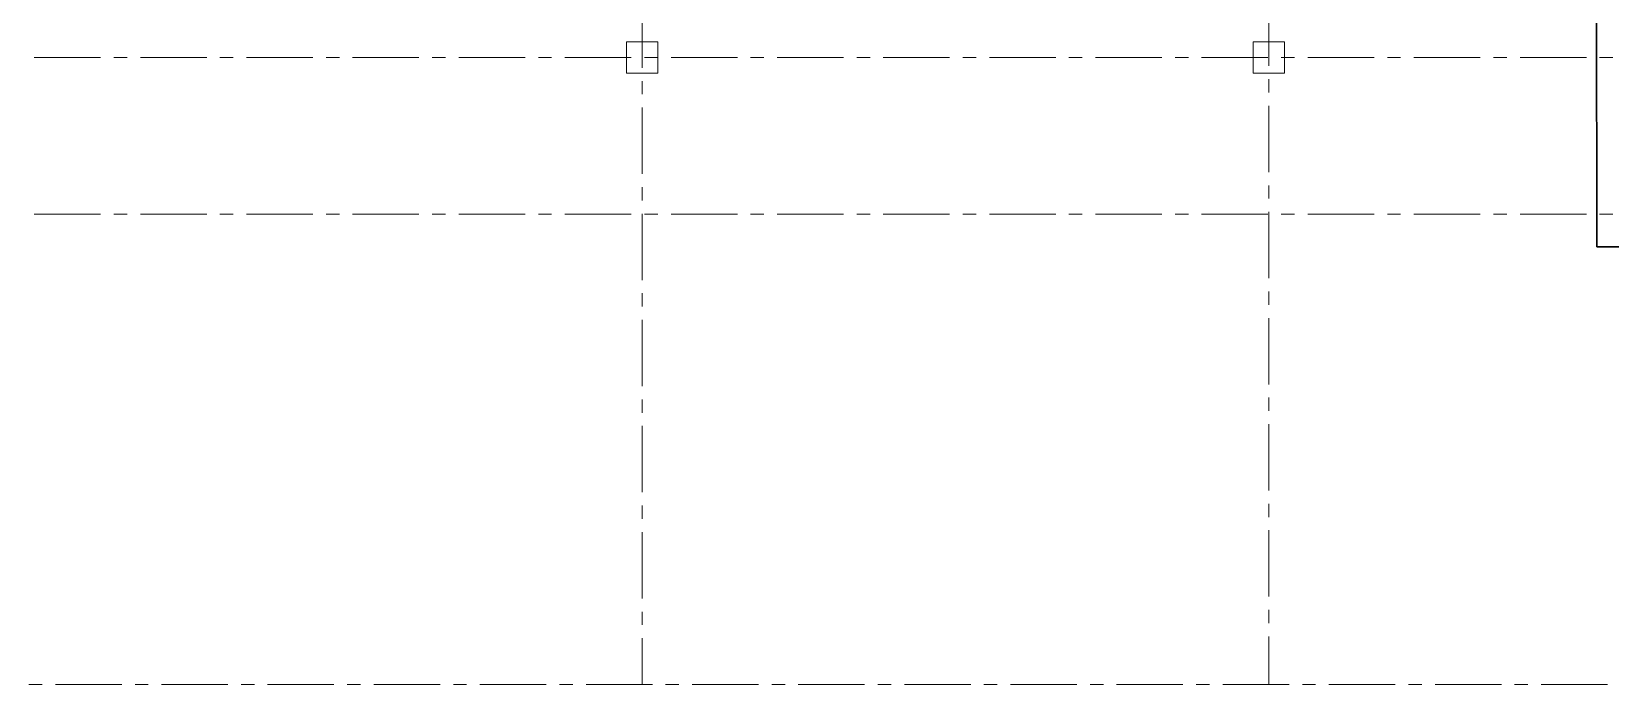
# Model space of a CAD drawing. Header units: millimetres. Extents: x -689206 to 4969298, y -1019800 to 703299.
# Drawn here: x 426683 to 441799, y 539027 to 545277 of the extents above; entities that cross this region are included whole.
import ezdxf

# ---------------------------------------------------------------- set-up
doc = ezdxf.new("R2010")
doc.units = ezdxf.units.MM
doc.linetypes.add('осеваяX2', pattern=[101.6, 63.5, -12.7, 12.7, -12.7])
doc.layers.add('стены', color=7, linetype='Continuous', lineweight=20)

msp = doc.modelspace()

# ---------------------------------------------------------------- linework, layer by layer
at = {"layer": 'стены', "color": 1, "linetype": 'осеваяX2', "lineweight": 15, "ltscale": 10}
for p, q in [((438527.6, 583174.8), (438527.6, 539027.3)), ((432527.6, 575029.3), (432527.6, 539027.3)), ((402325.3, 545027.3), (474475.3, 545027.3)), ((402325.3, 543527.3), (474475.3, 543527.3)), ((402527.6, 539027.3), (474677.6, 539027.3))]:
    msp.add_line(p, q, dxfattribs=at)
at = {"layer": 'стены', "lineweight": 30}
for p in [(441663.4, 546039.6), (442478.3, 543217.3)]:
    msp.add_line(p, (441667.6, 543217.3), dxfattribs=at)
at = {"layer": 'стены', "color": 240, "true_color": 0xed1f24}
for points in [[(432377.6, 545179.3), (432677.6, 545179.3), (432677.6, 544879.3), (432377.6, 544879.3)], [(438377.6, 545179.3), (438677.6, 545179.3), (438677.6, 544879.3), (438377.6, 544879.3)]]:
    msp.add_lwpolyline(points, close=True, dxfattribs=at)

doc.saveas('drawing.dxf')
